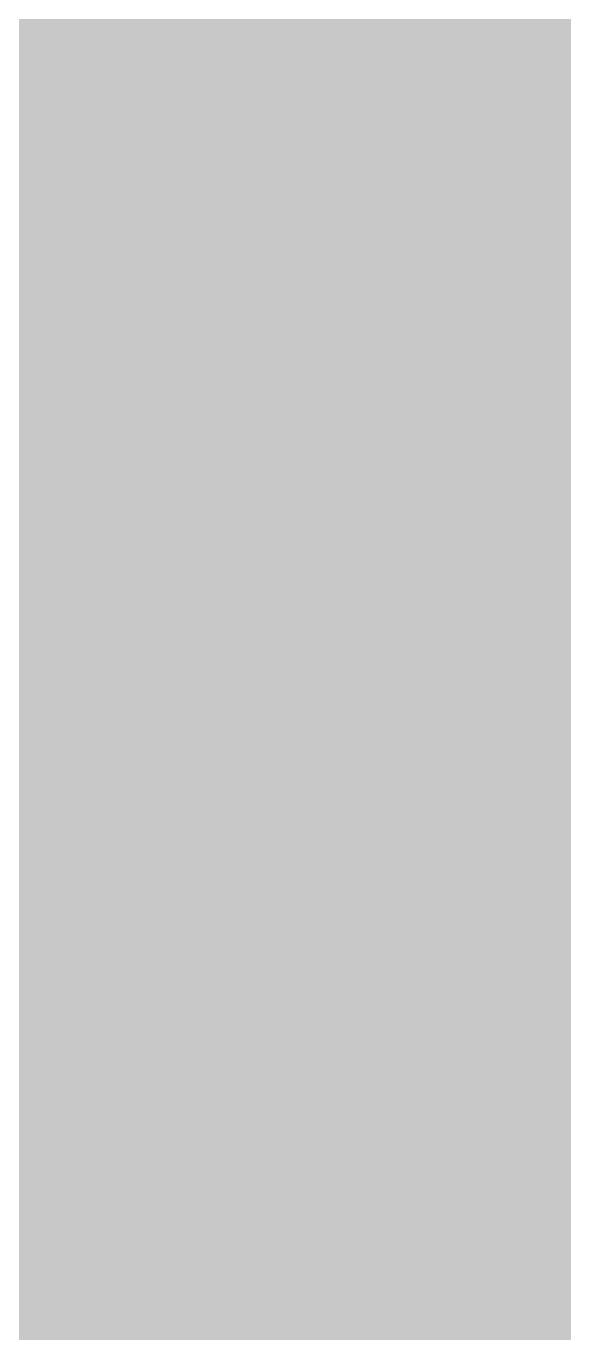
# Model space of a CAD drawing. Extents: x -2050 to 29725, y -1777 to 6820.
# Drawn here: x 4787.6 to 4792.06, y 1077.46 to 1088.29 of the extents above; entities that cross this region are included whole.
import ezdxf

# ---------------------------------------------------------------- set-up
doc = ezdxf.new("R2010")
doc.units = 0
doc.header["$LTSCALE"] = 25
doc.header["$MEASUREMENT"] = 0
for name, color, linetype, lineweight in [('09', 9, 'Continuous', 9), ('10', 9, 'Continuous', 9), ('E-ANAHTAR', 7, 'Continuous', 30)]:
    doc.layers.add(name, color=color, linetype=linetype, lineweight=lineweight)

# ---------------------------------------------------------------- blocks, each defined once
blk = doc.blocks.new('p-zemin kat')
at = {"layer": '09'}
h = blk.add_hatch(dxfattribs=at)
h.set_pattern_fill('SQUARE', color=252, scale=20, style=0)
h.set_pattern_definition([(9.199999999999998e-15, (0, 0), (0, 2.5), [2.5, -2.5]), (90, (0, 0), (-2.5, 2e-16), [2.5, -2.5])])
h.paths.add_polyline_path([(4025.504562432291, 284.9999999999927), (4822.499999999803, 285.0000000046348), (4822.499999999803, 2034.318600173057), (4787.499999999861, 2034.318600173057), (4787.499999999861, 320.0000000046494), (4025.504562432291, 320.0000000000073)])

msp = doc.modelspace()

# ---------------------------------------------------------------- linework, layer by layer
at = {"layer": 'E-ANAHTAR'}
msp.add_lwpolyline([(4778.402919237289, 1132.796603261915, 0, 3, -0.52056705), (4778.402919237289, 1102.796603261915, 0, 3, -0.52056705), (4778.402919237289, 1072.796603261915, 0, 3, -0.52056705), (4778.402919237289, 1042.796603261915, 0, 3, -0.52056705), (4778.402919237289, 1012.796603261915, 0, 3, -0.52056705), (4778.402919237289, 982.7966032619152, 0, 3, -0.52056705), (4776.507455918329, 954.6920665808757, 0, 3, -0.52056705), (4746.507455918329, 954.6920665808757, 0, 3, -0.52056705), (4716.507455918329, 954.6920665808757, 0, 3, -0.52056705), (4686.507455918329, 954.6920665808757, 0, 3, -0.52056705)], format="xyseb", dxfattribs=at)

# ---------------------------------------------------------------- block references
at = {"layer": '10'}
msp.add_blockref('p-zemin kat', (1.42e-14, 0), dxfattribs=at)

doc.saveas('drawing.dxf')
